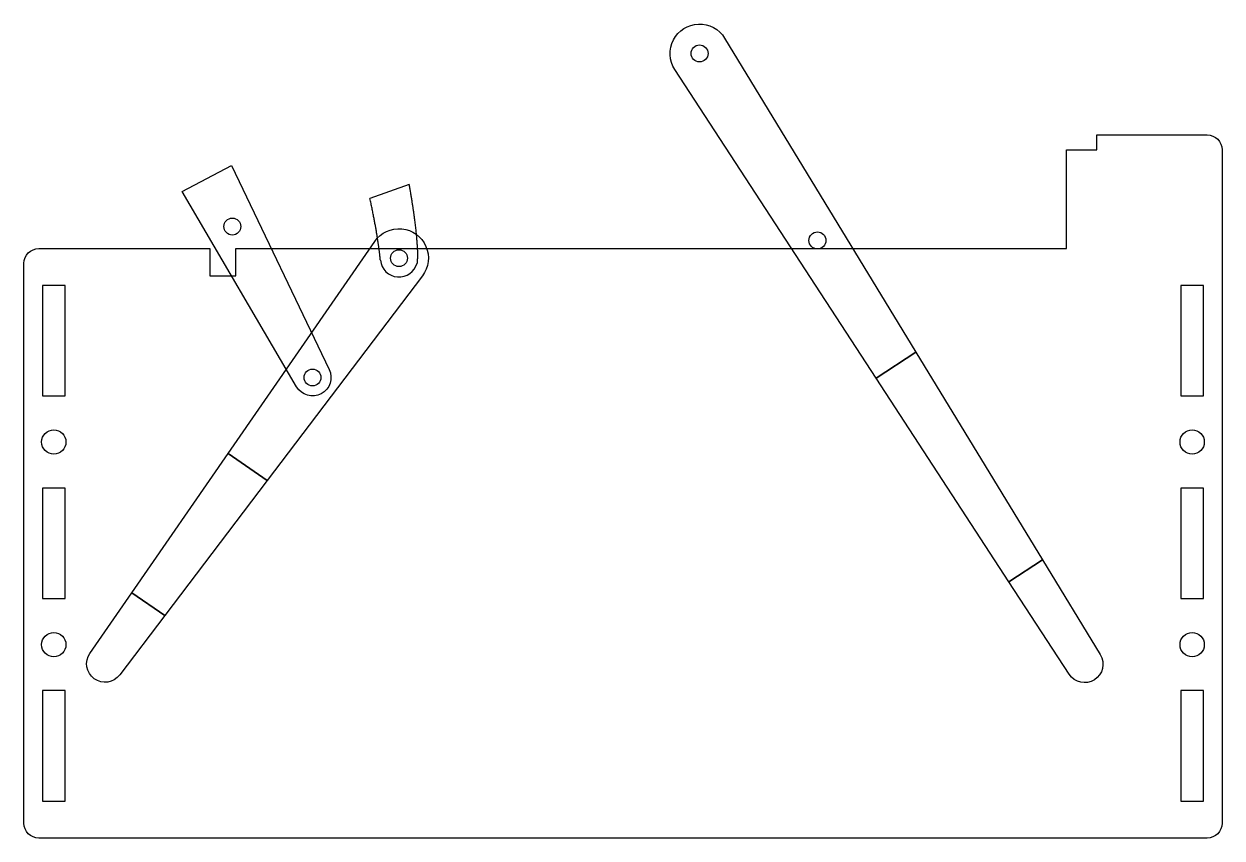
# Model space of a CAD drawing. Header units: millimetres. Extents: x -36 to 127, y -31 to 80.
import ezdxf

# ---------------------------------------------------------------- set-up
doc = ezdxf.new("R2010")
doc.units = ezdxf.units.MM
doc.layers.get('0').update_dxf_attribs({"linetype": 'CONTINUOUS'})

msp = doc.modelspace()

# ---------------------------------------------------------------- linework, layer by layer
msp.add_line((16.27, 57.82), (10.97, 55.91))
for points in [[(85.1, 35.08), (79.68, 31.54), (52.37, 73.41, -1.015427), (59.13, 77.68)], [(-36.01, 47.12, -0.414214), (-34.01, 49.12), (-10.76, 49.12), (-10.76, 45.4), (-7.26, 45.4), (-7.26, 49.12), (105.56, 49.12), (105.56, 62.54), (109.66, 62.54), (109.66, 64.54), (124.66, 64.54, -0.414214), (126.66, 62.54), (126.66, -28.88, -0.414214), (124.66, -30.88), (-34.01, -30.88, -0.414214), (-36.01, -28.88)], [(-36.01, 47.12, -0.414214), (-34.01, 49.12), (-10.76, 49.12), (-10.76, 45.4), (-7.26, 45.4), (-7.26, 49.12), (105.56, 49.12), (105.56, 62.54), (109.66, 62.54), (109.66, 64.54), (124.66, 64.54, -0.414214), (126.66, 62.54), (126.66, -28.88, -0.414214), (124.66, -30.88), (-34.01, -30.88, -0.414214), (-36.01, -28.88)], [(1.01, 30.36), (-14.53, 56.85), (-7.85, 60.4), (5.43, 32.71, -0.959201)], [(-2.98, 17.64), (-8.29, 21.31), (11.62, 50.09, -1.022298), (18.09, 45.4)], [(110.13, -5.99, -0.984807), (105.91, -8.66), (97.71, 3.91), (102.28, 6.89)], [(-16.89, -0.69), (-23.01, -8.75, -0.978188), (-27.06, -5.82), (-21.37, 2.41)]]:
    msp.add_lwpolyline(points, format="xyb", close=True)
for points in [[(-33.51, 29.12), (-30.41, 29.12), (-30.41, 44.12), (-33.51, 44.12)], [(-33.51, 29.12), (-30.41, 29.12), (-30.41, 44.12), (-33.51, 44.12)], [(121.06, 29.12), (124.16, 29.12), (124.16, 44.12), (121.06, 44.12)], [(121.06, 29.12), (124.16, 29.12), (124.16, 44.12), (121.06, 44.12)], [(85.1, 35.08), (102.28, 6.89), (97.71, 3.91), (79.68, 31.54)], [(-2.98, 17.64), (-16.89, -0.69), (-21.37, 2.41), (-8.29, 21.31)], [(-33.51, 1.62), (-30.41, 1.62), (-30.41, 16.62), (-33.51, 16.62)], [(-33.51, 1.62), (-30.41, 1.62), (-30.41, 16.62), (-33.51, 16.62)], [(121.06, 1.62), (124.16, 1.62), (124.16, 16.62), (121.06, 16.62)], [(121.06, 1.62), (124.16, 1.62), (124.16, 16.62), (121.06, 16.62)], [(-33.51, -25.88), (-30.41, -25.88), (-30.41, -10.88), (-33.51, -10.88)], [(-33.51, -25.88), (-30.41, -25.88), (-30.41, -10.88), (-33.51, -10.88)], [(121.06, -25.88), (124.16, -25.88), (124.16, -10.88), (121.06, -10.88)], [(121.06, -25.88), (124.16, -25.88), (124.16, -10.88), (121.06, -10.88)]]:
    msp.add_lwpolyline(points, close=True)
for centre, radius in [((55.72, 75.6), 1.15), ((-7.72, 52.11), 1.15), ((71.72, 50.23), 1.15), ((14.91, 47.82), 1.15), ((14.91, 47.82), 1.15), ((3.17, 31.62), 1.15), ((3.17, 31.62), 1.15), ((-31.96, 22.87), 1.65), ((-31.96, 22.87), 1.65), ((122.61, 22.87), 1.65), ((122.61, 22.87), 1.65), ((-31.96, -4.63), 1.65), ((-31.96, -4.63), 1.65), ((122.61, -4.63), 1.65), ((122.61, -4.63), 1.65)]:
    msp.add_circle(centre, radius)
msp.add_arc((14.91, 47.82), 2.55, 186.5677, 344.6747)
msp.add_open_spline([(16.27, 57.82), (16.36, 57.31), (16.88, 54.28), (17.24, 51.66), (17.44, 49.54), (17.46, 48.02), (17.36, 47.14)], degree=5, knots=[0.7606507, 0.7606507, 0.7606507, 0.7606507, 0.7606507, 0.7606507, 0.8, 1, 1, 1, 1, 1, 1])
msp.add_open_spline([(12.38, 47.53), (12.27, 48.71), (12.08, 50.16), (11.8, 51.86), (11.43, 53.79), (10.97, 55.91)], degree=5)

doc.saveas('drawing.dxf')
